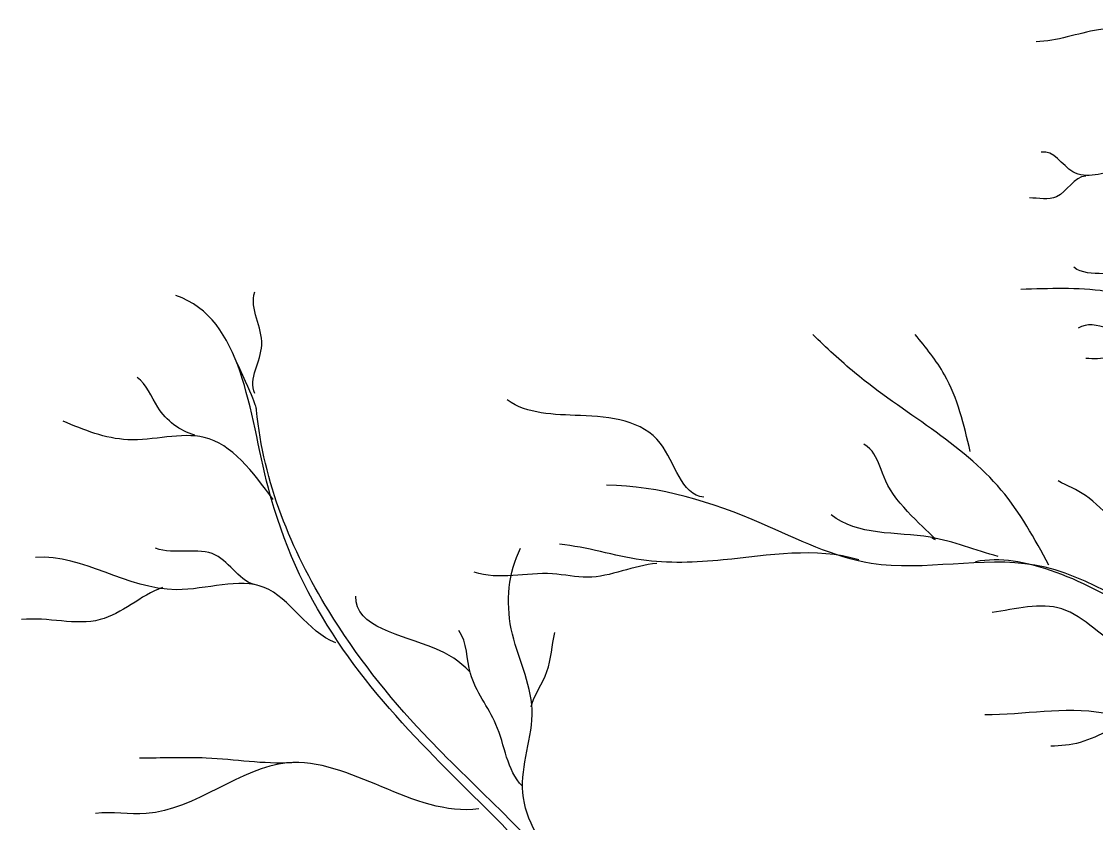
# Model space of a CAD drawing. Header units: millimetres. Extents: x 87938 to 265635, y 330093 to 434310.
# Drawn here: x 159132 to 160597, y 340892 to 341986 of the extents above; entities that cross this region are included whole.
import ezdxf

# ---------------------------------------------------------------- set-up
doc = ezdxf.new("R2010")
doc.units = ezdxf.units.MM

# ---------------------------------------------------------------- blocks, each defined once
blk = doc.blocks.new('A$C5F7D3421')
for points, start_tangent, end_tangent in [([(4267.1, 11706.6), (4167.7, 11916.8), (3932.4, 12028.7), (3537.9, 12237.8), (3442, 12314.6), (3169.9, 12395.9), (3056.7, 12374.1)], (-0.752982, 0.658041), (-0.999951, -0.009915)), ([(3311.1, 12114.1), (3208.4, 12139.8), (3123.6, 12137.8), (3066.3, 12173.3)], (-0.878522, 0.477703), (-0.97321, -0.229918)), ([(3147.3, 12129.9), (3094, 12092.4), (3044.6, 12090.4)], (-0.999104, -0.042316), (-0.999742, 0.022719)), ([(3240, 11907), (3214.4, 11940.5), (3178.8, 11952.3), (3125.6, 11964.2)], (-0.901488, 0.432804), (-0.765045, 0.643977)), ([(2442.6, 10296.7), (2374.7, 10435.8), (2255, 10736.3), (1952.9, 11085.8), (1662.5, 11562.6), (1494.5, 11912.7)], (-0.464863, 0.885383), (-0.946352, 0.323137)), ([(1637.7, 11734.8), (1650.3, 11822.9), (1637.7, 11919.4)], (-0.407809, 0.913067), (0.316359, 0.94864)), ([(3693.6, 11805.1), (3501.2, 11826.1), (3298.4, 11889), (3183, 11920.5), (3029.1, 11924)], (-0.911288, 0.411769), (-0.999663, -0.025952)), ([(3443.3, 11836), (3311.1, 11857.7), (3244, 11837.9), (3133.5, 11853.7)], (-0.971039, 0.23892), (-0.853384, -0.521283)), ([(3245.9, 11837.9), (3188.7, 11802.4), (3147.3, 11798.5)], (-0.98099, 0.194061), (-0.998544, 0.053942)), ([(1528.6, 11659.3), (1461.5, 11709.7), (1423.7, 11764.2)], (-0.968305, 0.249772), (-0.824633, 0.565668)), ([(2453.5, 11546.2), (2374.5, 11644.2), (2229, 11694.7), (2096.2, 11723.2)], (-0.994748, 0.102355), (-0.809743, 0.586785)), ([(2867.2, 11473), (2804.1, 11542.8), (2744.2, 11642.5)], (0.839423, -0.543479), (-0.850371, 0.526184)), ([(3607.8, 11170), (3339, 11290.1), (3054.4, 11422.9), (2757.1, 11426), (2557.9, 11498.7), (2276.4, 11568.3)], (-0.854667, 0.519177), (-0.999942, 0.010747)), ([(3475.8, 11233.7), (3389.3, 11336.7), (3352.8, 11453.1), (3199.8, 11506.2), (3146.6, 11549.5), (3096.7, 11576)], (-0.888, 0.459844), (-0.881565, 0.472062)), ([(2988, 11438.7), (2864.6, 11473.5), (2684.4, 11514.6)], (-0.964794, 0.263007), (-0.771514, 0.636213)), ([(1641.9, 11386.7), (1566.4, 11441.2), (1457.3, 11453.8)], (-0.990897, 0.134622), (-0.928534, 0.371248)), ([(2191.6, 10870.8), (2124.5, 11009.2), (2141.3, 11160.2), (2103.5, 11307), (2120.3, 11453.8)], (-0.606218, 0.795298), (0.447377, 0.894346)), ([(2735, 11432.4), (2488.3, 11432.4), (2339.7, 11432.4), (2191.1, 11460.8)], (-0.957196, 0.28944), (-0.995705, 0.092583)), ([(1784.6, 11281.8), (1654.5, 11382.5), (1495.1, 11378.3), (1239.1, 11437)], (-0.933728, 0.357983), (-0.998192, -0.060105)), ([(2368.2, 11426), (2241.7, 11400.8), (2178.4, 11407.1), (2036.1, 11410.2)], (-0.996941, -0.078156), (-0.947189, 0.320676)), ([(3614.1, 11144.7), (3399.1, 11245.9), (3237.8, 11337.5), (3082.8, 11413.4), (2946.9, 11429.2)], (-0.815449, 0.578829), (-0.98244, -0.186578)), ([(1469.9, 11382.5), (1356.6, 11323.8), (1213.9, 11323.8)], (-0.936844, -0.349747), (-0.993379, -0.114883)), ([(2027.6, 11229.4), (1963.6, 11272.1), (1821.3, 11366.3)], (-0.680922, 0.732356), (0.048737, 0.998812)), ([(3352.8, 11263.6), (3219.7, 11270.2), (3103.4, 11343.4), (2977, 11336.7)], (-0.997665, -0.068304), (-0.98967, -0.143367)), ([(2123.7, 11021.3), (2075.7, 11133.4), (2029.4, 11225.8), (2008.1, 11304.1)], (-0.701679, 0.712493), (-0.581412, 0.813609)), ([(2139.7, 11165.4), (2168.2, 11229.4), (2182.4, 11300.5)], (0.238532, 0.971135), (0.205316, 0.978696)), ([(3406, 11187.1), (3306.2, 11143.9), (3179.8, 11153.9), (2963.7, 11150.6)], (-0.997992, 0.063339), (-1, 0)), ([(3243, 11137.3), (3136.6, 11100.7), (3083.4, 11094.1)], (-0.99849, -0.054937), (-1, 0)), ([(2044.8, 10979.8), (1696.5, 11063.7), (1440.5, 10971.5), (1348.2, 10971.5)], (-0.991679, -0.128737), (-0.992284, -0.123983)), ([(1704.9, 11063.7), (1549.6, 11072.1), (1427.9, 11072.1)], (-0.998577, -0.053332), (-1, 0))]:
    blk.add_spline(points, degree=3, dxfattribs=dict(start_tangent=start_tangent, end_tangent=end_tangent))
at = {"end_tangent": (-0.188923, 0.981992)}
blk.add_spline([(3080.1, 11423.1), (2993.6, 11559.4), (2727.6, 11772.2), (2651.1, 11842)], degree=3, dxfattribs=at)
for points, start_tangent in [([(2937.1, 11629.2), (2890.5, 11768.8), (2837.3, 11842)], (-0.929636, 0.36848)), ([(1671.3, 11541.9), (1545.4, 11655.1), (1406.9, 11650.9), (1289.4, 11684.5)], (-0.761686, 0.647947))]:
    blk.add_spline(points, degree=3, dxfattribs=dict(start_tangent=start_tangent))
blk.add_open_spline([(2448.8, 10360.9), (2455.7, 10337.4), (2382, 10468.9), (2324.5, 10664.9), (2174.6, 10904.2), (1960.2, 11082.7), (1741.2, 11361.2), (1650.8, 11578.4), (1640, 11715.3), (1604, 11793.5)], degree=3, knots=[0.0130988, 0.0130988, 0.0130988, 0.0130988, 0.0433306, 0.1001931, 0.1301215, 0.2053601, 0.2597158, 0.334455, 0.3375308, 0.3375308, 0.3375308, 0.3375308])

msp = doc.modelspace()

# ---------------------------------------------------------------- block references
at = {"xscale": 0.75, "yscale": 0.75, "zscale": 0.75}
msp.add_blockref('A$C5F7D3421', (158222.1, 332677.3), dxfattribs=at)

doc.saveas('drawing.dxf')
